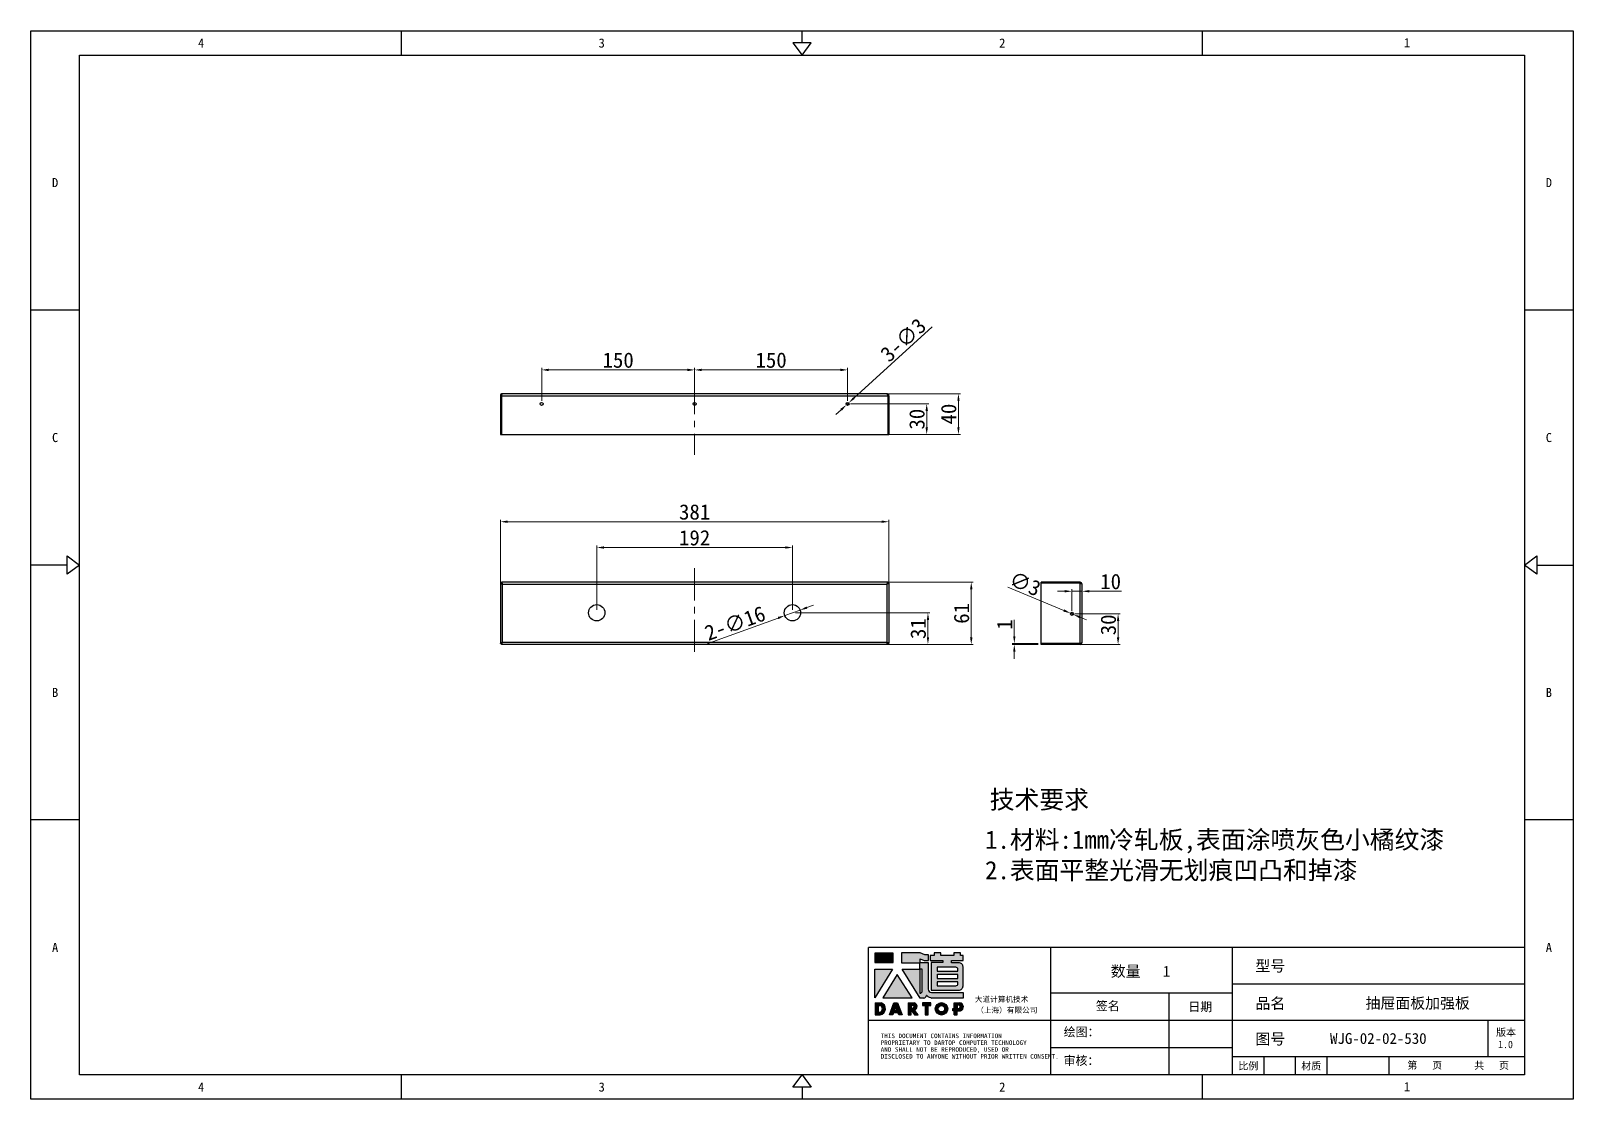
# Model space of a CAD drawing. Header units: millimetres. Extents: x 10653 to 40244, y 19163 to 29561.
# Drawn here: x 30677 to 32190, y 19630 to 20678 of the extents above; entities that cross this region are included whole.
import ezdxf
from ezdxf.enums import TextEntityAlignment as Align

# ---------------------------------------------------------------- set-up
doc = ezdxf.new("R2010")
doc.units = ezdxf.units.MM
doc.header["$PDSIZE"] = -1
doc.linetypes.add('CENTER', pattern=[50.8, 31.75, -6.35, 6.35, -6.35])
for name, color, linetype in [('02___PRT_ALL_AXES', 7, 'Continuous'), ('4', 7, 'Continuous'), ('print', 30, 'Continuous')]:
    doc.layers.add(name, color=color, linetype=linetype)
doc.layers.add('dim', color=2, linetype='Continuous', lineweight=9)
doc.styles.add('Dartop', font='')
doc.styles.add('hzHT', font='simhei.ttf')
doc.styles.get('Dartop').set_extended_font_data('FangSong_GB2312')
doc.dimstyles.new('3', dxfattribs={"dimtxt": 15, "dimasz": 7, "dimexe": 2, "dimexo": 3, "dimgap": 2, "dimtad": 1, "dimzin": 9, "dimdsep": 46, "dimtxsty": 'Standard', "dimcen": 1, "dimadec": 1, "dimazin": 2, "dimtfac": 0.5, "dimtmove": 0, "dimatfit": 3, "dimfxl": 0, "dimtolj": 1, "dimlwd": 9, "dimlwe": 9, "dimarcsym": 0})

# ---------------------------------------------------------------- blocks, each defined once
blk = doc.blocks.new('dadao')
for p, q in [((48, 19.2), (44.9, 10.4)), ((44.9, 10.4), (51.2, 10.4)), ((51.2, 10.4), (48, 19.2))]:
    blk.add_line(p, q)
for points in [[(41.8, 121.6), (41.8, 143.7), (-0.4, 143.7), (-0.4, 121.6), (41.8, 121.6)], [(104.8, 122), (104.8, 130.3), (114.1, 126.3), (124.2, 126.3), (124.2, 139.6), (115.9, 139.6), (105.1, 143.9), (61.5, 143.9)], [(61.7, 144), (61.7, 121.3), (103.9, 121.3)], [(113.4, 38.7), (105.1, 38.7), (63, 106.5), (103.9, 106.5), (103.9, 120.9), (103.9, 121.3)], [(109.7, 53.6), (109.7, 106.2), (104.3, 106.2), (104.3, 50.4), (106.6, 50.4)], [(144.6, 94.4), (144.6, 84.8), (192, 84.8), (192, 94.1), (144.9, 94.1)], [(120.2, 45), (119.5, 45), (119.5, 44.6)], [(0, 28), (0, 0), (11.8, 0)], [(0.1, 28), (14, 28)], [(7.1, 21.8), (7.1, 6.1), (12, 6.1)], [(7.1, 21.8), (11.4, 21.8)], [(76.8, 28.2), (76.8, 0), (84.1, 0), (84.1, 11.1), (91.6, -0.1), (100.3, -0.1), (91.7, 11.1)], [(76.8, 28.2), (90.6, 28.2)], [(84, 22.7), (84, 15.3), (87.2, 15.3)], [(84, 22.7), (87.3, 22.7)], [(183.7, 0), (183.7, 9.6), (180.6, 9.6), (180.6, 14.9), (183.8, 14.9), (183.8, 28.1), (196.1, 28.1), (196.5, 28.1)], [(183.7, 0), (190.9, 0), (190.9, 9.6), (198.8, 9.6)], [(194.9, 22.3), (190.8, 22.3), (190.8, 15), (194.4, 15)]]:
    blk.add_lwpolyline(points)
blk.add_lwpolyline([(137.1, 144.2), (137.1, 137.9), (128.3, 137.9), (128.3, 126.5), (157.3, 126.5), (157.3, 121.5), (130.3, 121.5), (130.3, 57.5), (194.4, 57.5, 0.414214), (204.4, 67.5), (204.4, 111.3, 0.414214), (194.4, 121.3), (177.5, 121.3), (177.5, 126.3), (204.7, 126.3), (204.7, 137.7), (198.2, 137.7), (198.2, 143.9), (183.3, 143.9), (183.3, 138), (153, 138), (153, 144.2), (137.1, 144.2)], format="xyb", close=True)
for points in [[(104.8, 122), (123.4, 122), (123.4, 60, 0.414214), (131.4, 52), (204.8, 52), (204.8, 39.1), (131.7, 39.1)], [(144.3, 110.8), (144.3, 101.8), (192.3, 101.8), (192.3, 105.5, 0.414214), (187.3, 110.5), (144.3, 110.5)], [(144.6, 77), (144.6, 67.5), (187.6, 67.5, 0.414214), (192.6, 72.5), (192.6, 76.4), (144.6, 76.4)]]:
    blk.add_lwpolyline(points, format="xyb")
for points in [[(-0.3, 106.2), (40.4, 106.2), (-0.3, 39.7), (-0.3, 106.2)], [(51.7, 94.1), (18.4, 39.3), (86.2, 39.3)], [(43.8, 28.2), (51.8, 28.2), (62.6, -0.1), (55, -0.1), (53.2, 5), (42.9, 5), (41.1, 0), (33.6, 0)], [(110, 28.1), (110, 21.9), (116, 21.9), (116, -0.1), (123.2, -0.1), (123.2, 22), (129.2, 22), (129.2, 28.1), (110, 28.1)]]:
    blk.add_lwpolyline(points, close=True)
for radius in [14.5, 7.44]:
    blk.add_circle((154.2, 14.2), radius)
for centre, radius, start, end in [((99.2, 60.7), 12.6, 305.6399, 325.969), ((111.6, 46.7), 8.19, 282.9811, 347.6627), ((136, 61.7), 22.9, 226.7358, 259.3209), ((8.5, 13.9), 8.49, 294.2143, 69.7177), ((9.6, 14.2), 14.4, 278.6604, 72.3203), ((86.4, 19), 3.8, 282.527, 76.7196), ((88.6, 19.4), 8.95, 290.6073, 77.2124), ((193.7, 18.7), 3.8, 280.9891, 72.5513), ((195.7, 18.6), 9.51, 288.8959, 85.2442)]:
    blk.add_arc(centre, radius, start, end)
blk = doc.blocks.new('*D246')
at = {"layer": 'Defpoints', "color": 0, "lineweight": 9, "transparency": 16777216}
for p in [(31328.4, 20345.2), (31178.4, 20311.9), (31328.4, 20311.9)]:
    blk.add_point(p, dxfattribs=at)
at = {"layer": 'dim', "color": 0, "lineweight": 9, "transparency": 16777216}
for p, q in [((31178.4, 20314.9), (31178.4, 20347.2)), ((31185.4, 20345.2), (31321.4, 20345.2)), ((31328.4, 20314.9), (31328.4, 20347.2))]:
    blk.add_line(p, q, dxfattribs=at)
for points in [[(31185.4, 20346.4), (31185.4, 20344), (31178.4, 20345.2)], [(31321.4, 20346.4), (31321.4, 20344), (31328.4, 20345.2)]]:
    blk.add_solid(points, dxfattribs=at)
at = {"layer": 'dim', "color": 0, "lineweight": 9, "transparency": 16777216, "insert": (31253.4, 20354.7), "char_height": 15, "attachment_point": 5}
blk.add_mtext('\\A1;150', dxfattribs=at)
blk = doc.blocks.new('*D247')
at = {"layer": 'Defpoints', "color": 0, "lineweight": 9, "transparency": 16777216}
for p in [(31478.4, 20345.2), (31328.4, 20331), (31478.4, 20311.9)]:
    blk.add_point(p, dxfattribs=at)
at = {"layer": 'dim', "color": 0, "lineweight": 9, "transparency": 16777216}
for p, q in [((31328.4, 20334), (31328.4, 20347.2)), ((31335.4, 20345.2), (31471.4, 20345.2)), ((31478.4, 20314.9), (31478.4, 20347.2))]:
    blk.add_line(p, q, dxfattribs=at)
for points in [[(31335.4, 20346.4), (31335.4, 20344), (31328.4, 20345.2)], [(31471.4, 20346.4), (31471.4, 20344), (31478.4, 20345.2)]]:
    blk.add_solid(points, dxfattribs=at)
at = {"layer": 'dim', "color": 0, "lineweight": 9, "transparency": 16777216, "insert": (31403.4, 20354.7), "char_height": 15, "attachment_point": 5}
blk.add_mtext('\\A1;150', dxfattribs=at)
blk = doc.blocks.new('*D248')
at = {"layer": 'Defpoints', "color": 0, "lineweight": 9, "transparency": 16777216}
for p in [(31708.4, 20128.1), (31698.4, 20106), (31708.4, 20106)]:
    blk.add_point(p, dxfattribs=at)
at = {"layer": 'dim', "color": 0, "lineweight": 9, "transparency": 16777216}
for p, q in [((31691.4, 20128.1), (31684.4, 20128.1)), ((31698.4, 20109), (31698.4, 20130.1)), ((31698.4, 20128.1), (31708.4, 20128.1)), ((31708.4, 20109), (31708.4, 20130.1)), ((31715.4, 20128.1), (31747.2, 20128.1))]:
    blk.add_line(p, q, dxfattribs=at)
for points in [[(31691.4, 20129.3), (31691.4, 20127), (31698.4, 20128.1)], [(31715.4, 20129.3), (31715.4, 20127), (31708.4, 20128.1)]]:
    blk.add_solid(points, dxfattribs=at)
at = {"layer": 'dim', "color": 0, "lineweight": 9, "transparency": 16777216, "insert": (31736.4, 20137.6), "char_height": 15, "attachment_point": 5}
blk.add_mtext('\\A1;10', dxfattribs=at)
blk = doc.blocks.new('*D249')
at = {"layer": 'Defpoints', "color": 0, "lineweight": 9, "transparency": 16777216}
for p in [(31698.4, 20106), (31698.4, 20076), (31743.7, 20076)]:
    blk.add_point(p, dxfattribs=at)
at = {"layer": 'dim', "color": 0, "lineweight": 9, "transparency": 16777216}
for p, q in [((31701.4, 20106), (31745.7, 20106)), ((31743.7, 20099), (31743.7, 20083)), ((31701.4, 20076), (31745.7, 20076))]:
    blk.add_line(p, q, dxfattribs=at)
for points in [[(31742.5, 20099), (31744.9, 20099), (31743.7, 20106)], [(31742.5, 20083), (31744.9, 20083), (31743.7, 20076)]]:
    blk.add_solid(points, dxfattribs=at)
at = {"layer": 'dim', "color": 0, "lineweight": 9, "transparency": 16777216, "insert": (31734.2, 20095.2), "char_height": 15, "attachment_point": 5, "rotation": 90}
blk.add_mtext('\\A1;30', dxfattribs=at)
blk = doc.blocks.new('*D250')
at = {"layer": 'Defpoints', "color": 0, "lineweight": 9, "transparency": 16777216}
for p in [(31424.4, 20171), (31232.4, 20107), (31424.4, 20107)]:
    blk.add_point(p, dxfattribs=at)
at = {"layer": 'dim', "color": 0, "lineweight": 9, "transparency": 16777216}
for p, q in [((31232.4, 20110), (31232.4, 20173)), ((31239.4, 20171), (31417.4, 20171)), ((31424.4, 20110), (31424.4, 20173))]:
    blk.add_line(p, q, dxfattribs=at)
for points in [[(31239.4, 20172.2), (31239.4, 20169.9), (31232.4, 20171)], [(31417.4, 20172.2), (31417.4, 20169.9), (31424.4, 20171)]]:
    blk.add_solid(points, dxfattribs=at)
at = {"layer": 'dim', "color": 0, "lineweight": 9, "transparency": 16777216, "insert": (31328.4, 20180.5), "char_height": 15, "attachment_point": 5}
blk.add_mtext('\\A1;192', dxfattribs=at)
blk = doc.blocks.new('*D251')
at = {"layer": 'Defpoints', "color": 0, "lineweight": 9, "transparency": 16777216}
for p in [(31424.4, 20107), (31424.4, 20076), (31557.2, 20076)]:
    blk.add_point(p, dxfattribs=at)
at = {"layer": 'dim', "color": 0, "lineweight": 9, "transparency": 16777216}
for p, q in [((31427.4, 20107), (31559.2, 20107)), ((31557.2, 20100), (31557.2, 20083)), ((31427.4, 20076), (31559.2, 20076))]:
    blk.add_line(p, q, dxfattribs=at)
for points in [[(31556.1, 20100), (31558.4, 20100), (31557.2, 20107)], [(31556.1, 20083), (31558.4, 20083), (31557.2, 20076)]]:
    blk.add_solid(points, dxfattribs=at)
at = {"layer": 'dim', "color": 0, "lineweight": 9, "transparency": 16777216, "insert": (31547.7, 20091.5), "char_height": 15, "attachment_point": 5, "rotation": 90}
blk.add_mtext('\\A1;31', dxfattribs=at)
blk = doc.blocks.new('*D252')
at = {"layer": 'Defpoints', "color": 0, "lineweight": 9, "transparency": 16777216}
for p in [(31518.9, 20196.3), (31137.9, 20128.1), (31518.9, 20128.1)]:
    blk.add_point(p, dxfattribs=at)
at = {"layer": 'dim', "color": 0, "lineweight": 9, "transparency": 16777216}
for p, q in [((31137.9, 20131.1), (31137.9, 20198.3)), ((31144.9, 20196.3), (31511.9, 20196.3)), ((31518.9, 20131.1), (31518.9, 20198.3))]:
    blk.add_line(p, q, dxfattribs=at)
for points in [[(31144.9, 20197.5), (31144.9, 20195.2), (31137.9, 20196.3)], [(31511.9, 20197.5), (31511.9, 20195.2), (31518.9, 20196.3)]]:
    blk.add_solid(points, dxfattribs=at)
at = {"layer": 'dim', "color": 0, "lineweight": 9, "transparency": 16777216, "insert": (31328.4, 20205.8), "char_height": 15, "attachment_point": 5}
blk.add_mtext('\\A1;381', dxfattribs=at)
blk = doc.blocks.new('*D253')
at = {"layer": 'Defpoints', "color": 0, "lineweight": 9, "transparency": 16777216}
for p in [(31416.8, 20104.3), (31431.9, 20109.7)]:
    blk.add_point(p, dxfattribs=at)
at = {"layer": 'dim', "color": 0, "lineweight": 9, "transparency": 16777216}
for p, q in [((31431.9, 20109.7), (31416.8, 20104.3)), ((31438.5, 20112.1), (31445, 20114.5)), ((31338.8, 20076), (31410.3, 20101.9))]:
    blk.add_line(p, q, dxfattribs=at)
for points in [[(31409.9, 20103), (31410.7, 20100.8), (31416.8, 20104.3)], [(31438.1, 20113.2), (31438.9, 20111), (31431.9, 20109.7)]]:
    blk.add_solid(points, dxfattribs=at)
at = {"layer": 'dim', "color": 0, "lineweight": 9, "transparency": 16777216, "insert": (31368, 20096.7), "char_height": 15, "attachment_point": 5, "rotation": 19.945}
blk.add_mtext('\\A1;2-∅16', dxfattribs=at)
blk = doc.blocks.new('*D254')
at = {"layer": 'Defpoints', "color": 0, "lineweight": 9, "transparency": 16777216}
for p in [(31697, 20106.6), (31699.8, 20105.4)]:
    blk.add_point(p, dxfattribs=at)
at = {"layer": 'dim', "color": 0, "lineweight": 9, "transparency": 16777216}
for p, q in [((31635.4, 20132.2), (31690.5, 20109.3)), ((31699.8, 20105.4), (31697, 20106.6)), ((31706.2, 20102.8), (31712.7, 20100.1))]:
    blk.add_line(p, q, dxfattribs=at)
for points in [[(31691, 20110.4), (31690.1, 20108.2), (31697, 20106.6)], [(31706.7, 20103.8), (31705.8, 20101.7), (31699.8, 20105.4)]]:
    blk.add_solid(points, dxfattribs=at)
at = {"layer": 'dim', "color": 0, "lineweight": 9, "transparency": 16777216, "insert": (31652.5, 20135.4), "char_height": 15, "attachment_point": 5, "rotation": 337.4207}
blk.add_mtext('\\A1;∅3', dxfattribs=at)
blk = doc.blocks.new('*D255')
at = {"layer": 'Defpoints', "color": 0, "lineweight": 9, "transparency": 16777216}
for p in [(31477.3, 20310.9), (31479.5, 20312.9)]:
    blk.add_point(p, dxfattribs=at)
at = {"layer": 'dim', "color": 0, "lineweight": 9, "transparency": 16777216}
for p, q in [((31561.2, 20387.5), (31484.6, 20317.6)), ((31472.1, 20306.2), (31466.9, 20301.4)), ((31477.3, 20310.9), (31479.5, 20312.9))]:
    blk.add_line(p, q, dxfattribs=at)
for points in [[(31483.9, 20318.5), (31485.4, 20316.8), (31479.5, 20312.9)], [(31471.3, 20307), (31472.9, 20305.3), (31477.3, 20310.9)]]:
    blk.add_solid(points, dxfattribs=at)
at = {"layer": 'dim', "color": 0, "lineweight": 9, "transparency": 16777216, "insert": (31533, 20374.6), "char_height": 15, "attachment_point": 5, "rotation": 42.3664}
blk.add_mtext('\\A1;3-∅3', dxfattribs=at)
blk = doc.blocks.new('*D256')
at = {"layer": 'Defpoints', "color": 0, "lineweight": 9, "transparency": 16777216}
for p in [(31478.4, 20311.9), (31478.4, 20281.9), (31556, 20281.9)]:
    blk.add_point(p, dxfattribs=at)
at = {"layer": 'dim', "color": 0, "lineweight": 9, "transparency": 16777216}
for p, q in [((31481.4, 20311.9), (31558, 20311.9)), ((31556, 20304.9), (31556, 20288.9)), ((31481.4, 20281.9), (31558, 20281.9))]:
    blk.add_line(p, q, dxfattribs=at)
for points in [[(31554.8, 20304.9), (31557.2, 20304.9), (31556, 20311.9)], [(31554.8, 20288.9), (31557.2, 20288.9), (31556, 20281.9)]]:
    blk.add_solid(points, dxfattribs=at)
at = {"layer": 'dim', "color": 0, "lineweight": 9, "transparency": 16777216, "insert": (31546.5, 20296.9), "char_height": 15, "attachment_point": 5, "rotation": 90}
blk.add_mtext('\\A1;30', dxfattribs=at)
blk = doc.blocks.new('*D257')
at = {"layer": 'Defpoints', "color": 0, "lineweight": 9, "transparency": 16777216}
for p in [(31512, 20321.9), (31512, 20281.9), (31587.1, 20281.9)]:
    blk.add_point(p, dxfattribs=at)
at = {"layer": 'dim', "color": 0, "lineweight": 9, "transparency": 16777216}
for p, q in [((31515, 20321.9), (31589.1, 20321.9)), ((31587.1, 20314.9), (31587.1, 20288.9)), ((31515, 20281.9), (31589.1, 20281.9))]:
    blk.add_line(p, q, dxfattribs=at)
for points in [[(31586, 20314.9), (31588.3, 20314.9), (31587.1, 20321.9)], [(31586, 20288.9), (31588.3, 20288.9), (31587.1, 20281.9)]]:
    blk.add_solid(points, dxfattribs=at)
at = {"layer": 'dim', "color": 0, "lineweight": 9, "transparency": 16777216, "insert": (31577.6, 20301.9), "char_height": 15, "attachment_point": 5, "rotation": 90}
blk.add_mtext('\\A1;40', dxfattribs=at)
blk = doc.blocks.new('*D258')
at = {"layer": 'Defpoints', "color": 0, "lineweight": 9, "transparency": 16777216}
for p in [(31641.9, 20077), (31668.4, 20077), (31668.4, 20076)]:
    blk.add_point(p, dxfattribs=at)
at = {"layer": 'dim', "color": 0, "lineweight": 9, "transparency": 16777216}
for p, q in [((31641.9, 20084), (31641.9, 20100)), ((31665.4, 20077), (31639.9, 20077)), ((31665.4, 20076), (31639.9, 20076)), ((31641.9, 20076), (31641.9, 20077)), ((31641.9, 20069), (31641.9, 20062))]:
    blk.add_line(p, q, dxfattribs=at)
for points in [[(31640.8, 20084), (31643.1, 20084), (31641.9, 20077)], [(31640.8, 20069), (31643.1, 20069), (31641.9, 20076)]]:
    blk.add_solid(points, dxfattribs=at)
at = {"layer": 'dim', "color": 0, "lineweight": 9, "transparency": 16777216, "insert": (31632.4, 20095.5), "char_height": 15, "attachment_point": 5, "rotation": 90}
blk.add_mtext('\\A1;1', dxfattribs=at)
blk = doc.blocks.new('*D259')
at = {"layer": 'Defpoints', "color": 0, "lineweight": 9, "transparency": 16777216}
for p in [(31510.8, 20137), (31599.7, 20137), (31509.8, 20076)]:
    blk.add_point(p, dxfattribs=at)
at = {"layer": 'dim', "color": 0, "lineweight": 9, "transparency": 16777216}
for p, q in [((31513.8, 20137), (31601.7, 20137)), ((31599.7, 20083), (31599.7, 20130)), ((31512.8, 20076), (31601.7, 20076))]:
    blk.add_line(p, q, dxfattribs=at)
for points in [[(31598.5, 20130), (31600.9, 20130), (31599.7, 20137)], [(31598.5, 20083), (31600.9, 20083), (31599.7, 20076)]]:
    blk.add_solid(points, dxfattribs=at)
at = {"layer": 'dim', "color": 0, "lineweight": 9, "transparency": 16777216, "insert": (31590.2, 20106.5), "char_height": 15, "attachment_point": 5, "rotation": 90}
blk.add_mtext('\\A1;61', dxfattribs=at)

msp = doc.modelspace()

# ---------------------------------------------------------------- hatches: boundary and pattern name
for points in [[(31523.003, 19773.365), (31505.194, 19773.365), (31505.194, 19764.06), (31523.003, 19764.06)], [(31522.43, 19757.55), (31505.242, 19757.55), (31505.242, 19729.487)], [(31527.194, 19752.458), (31513.144, 19729.3), (31541.754, 19729.3)], [(31559.92, 19724.562), (31551.789, 19724.562), (31551.789, 19721.982), (31554.326, 19721.982), (31554.326, 19712.687), (31557.364, 19712.687), (31557.364, 19721.989), (31559.92, 19721.989)]]:
    msp.add_hatch(color=0).paths.add_polyline_path(points)
h = msp.add_hatch(color=0)
h.paths.add_polyline_path([(31549.617, 19767.71), (31553.547, 19766.012), (31557.797, 19766.012), (31557.797, 19771.636), (31554.291, 19771.636), (31549.723, 19773.44), (31531.418, 19773.44), (31531.418, 19763.929), (31549.228, 19763.929), (31549.228, 19763.736), (31549.228, 19757.657), (31531.957, 19757.657), (31549.722, 19729.068), (31553.24, 19729.068, 0.27937482), (31555.808, 19731.565), (31555.808, 19731.697), (31556.118, 19731.697, 0.14314537), (31560.961, 19729.232), (31591.83, 19729.232), (31591.83, 19734.654), (31560.829, 19734.654, -0.41421356), (31557.453, 19738.031), (31557.453, 19764.229), (31549.617, 19764.229)])
h.paths.add_polyline_path([(31549.408, 19757.535), (31551.671, 19757.535), (31551.671, 19735.346, -0.08893574), (31550.36, 19733.997), (31549.4, 19733.997)], flags=16)
h = msp.add_hatch(color=0)
h.paths.add_polyline_path([(31591.777, 19770.849), (31589.03, 19770.849), (31589.03, 19773.462), (31582.752, 19773.462), (31582.752, 19770.98), (31569.935, 19770.98), (31569.935, 19773.592), (31563.223, 19773.592), (31563.223, 19770.931), (31559.514, 19770.931), (31559.514, 19766.115), (31571.754, 19766.115), (31571.754, 19763.984), (31560.348, 19763.984), (31560.348, 19737.012), (31587.425, 19737.012, 0.41421356), (31591.646, 19741.233), (31591.646, 19759.704, 0.41421356), (31587.425, 19763.925), (31580.267, 19763.925), (31580.267, 19766.015), (31591.777, 19766.015)])
h.paths.add_polyline_path([(31584.435, 19759.352, -0.41421356), (31586.545, 19757.242), (31586.545, 19755.694), (31566.273, 19755.694), (31566.273, 19759.352)], flags=16)
h.paths.add_polyline_path([(31586.414, 19752.428), (31586.414, 19748.509), (31566.404, 19748.509), (31566.404, 19752.428)], flags=16)
h.paths.add_polyline_path([(31586.676, 19744.982), (31586.676, 19743.303, -0.41421356), (31584.565, 19741.193), (31566.404, 19741.193), (31566.404, 19744.982)], flags=16)
h = msp.add_hatch(color=0)
h.paths.add_polyline_path([(31511.265, 19724.52), (31505.368, 19724.52), (31505.368, 19712.722), (31510.334, 19712.722, 0.79301591)])
h.paths.add_polyline_path([(31510.422, 19715.306), (31508.36, 19715.306), (31508.36, 19721.936), (31510.194, 19721.936, -0.67136089)], flags=16)
h = msp.add_hatch(color=0)
h.paths.add_polyline_path([(31527.238, 19724.617), (31523.873, 19724.617), (31519.546, 19712.709), (31522.733, 19712.709), (31523.483, 19714.82), (31527.802, 19714.82), (31528.568, 19712.684), (31531.781, 19712.684)])
h.paths.add_polyline_path([(31526.976, 19717.094), (31524.301, 19717.094), (31525.614, 19720.836)], flags=16)
h = msp.add_hatch(color=0)
h.paths.add_polyline_path([(31543.596, 19724.608), (31537.796, 19724.608), (31537.796, 19712.703), (31540.861, 19712.703), (31540.861, 19717.423), (31544.011, 19712.66), (31547.714, 19712.66), (31544.089, 19717.393, 0.74405494)])
h.paths.add_polyline_path([(31540.833, 19719.185), (31540.833, 19722.311), (31542.203, 19722.311, -0.79680897), (31542.182, 19719.185)], flags=16)
h = msp.add_hatch(color=0)
h.paths.add_polyline_path([(31564.34, 19718.698, 1), (31576.565, 19718.698, 1)])
h.paths.add_polyline_path([(31573.593, 19718.698, -1), (31567.313, 19718.698, -1)], flags=16)
h = msp.add_hatch(color=0)
h.paths.add_polyline_path([(31588.291, 19724.58), (31588.116, 19724.58), (31582.946, 19724.58), (31582.946, 19719.024), (31581.574, 19719.024), (31581.574, 19716.769), (31582.923, 19716.769), (31582.923, 19712.724), (31585.942, 19712.724), (31585.942, 19716.784), (31589.258, 19716.784, 0.81230381)])
h.paths.add_polyline_path([(31585.897, 19719.039), (31585.897, 19722.147), (31587.614, 19722.147, -0.77821343), (31587.439, 19719.039)], flags=16)

# ---------------------------------------------------------------- linework, layer by layer
at = {"color": 0}
for p, q in [((31040.844, 20653.885), (31040.844, 20677.694)), ((31433.697, 20665.79), (31433.697, 20677.694)), ((31826.55, 20653.885), (31826.55, 20677.694)), ((30725.026, 19653.896), (30725.026, 20653.885)), ((30725.026, 20653.885), (32142.368, 20653.885)), ((32142.368, 20653.885), (32142.368, 19653.896)), ((30725.026, 20403.888), (30677.407, 20403.888)), ((32189.987, 20403.888), (32142.368, 20403.888)), ((30713.121, 20153.89), (30677.407, 20153.89)), ((32154.273, 20153.89), (32189.987, 20153.89)), ((30725.026, 19903.893), (30677.407, 19903.893)), ((32189.987, 19903.893), (32142.368, 19903.893)), ((32142.368, 19778.894), (31498.795, 19778.894)), ((31498.795, 19653.896), (31498.795, 19778.894)), ((31677.365, 19778.894), (31677.365, 19653.896)), ((31855.934, 19653.896), (31855.934, 19778.894)), ((31855.934, 19743.18), (32142.368, 19743.18)), ((31677.365, 19734.252), (31855.934, 19734.252)), ((31793.435, 19734.252), (31793.435, 19653.896)), ((31498.795, 19707.466), (31677.365, 19707.466)), ((31677.365, 19707.466), (32142.368, 19707.466)), ((32106.654, 19671.753), (32106.654, 19707.466)), ((31677.365, 19680.681), (31855.934, 19680.681)), ((31855.934, 19671.753), (32142.368, 19671.753)), ((31886.8, 19653.896), (31886.8, 19671.753)), ((31917.665, 19653.896), (31917.665, 19671.753)), ((31948.783, 19653.896), (31948.783, 19671.753)), ((32009.424, 19653.896), (32009.424, 19671.753)), ((32142.368, 19653.896), (30725.026, 19653.896)), ((31040.844, 19630.086), (31040.844, 19653.896)), ((31826.55, 19630.086), (31826.55, 19653.896)), ((31433.697, 19641.991), (31433.697, 19630.086))]:
    msp.add_line(p, q, dxfattribs=at)
at = {"color": 7, "linetype": 'Continuous'}
for p, q in [((31137.861, 20319.888), (31137.861, 20281.888)), ((31137.861, 20319.888), (31518.861, 20319.888)), ((31138.861, 20319.888), (31138.861, 20281.888)), ((31516.861, 20321.888), (31139.861, 20321.888)), ((31517.861, 20319.888), (31517.861, 20281.888)), ((31518.861, 20319.888), (31518.861, 20281.888)), ((31137.861, 20281.888), (31518.861, 20281.888)), ((31137.861, 20136.02), (31137.861, 20077.02)), ((31138.861, 20136.02), (31137.861, 20136.02)), ((31138.861, 20136.02), (31138.861, 20137.02)), ((31517.861, 20137.02), (31138.861, 20137.02)), ((31139.861, 20078.02), (31139.861, 20135.02)), ((31139.861, 20135.02), (31516.861, 20135.02)), ((31516.861, 20135.02), (31516.861, 20078.02)), ((31517.861, 20136.02), (31517.861, 20137.02)), ((31517.861, 20136.02), (31518.861, 20136.02)), ((31518.861, 20136.02), (31518.861, 20077.02)), ((31668.39, 20076.02), (31668.39, 20137.02)), ((31706.39, 20137.02), (31668.39, 20137.02)), ((31706.39, 20136.02), (31668.39, 20136.02)), ((31706.39, 20076.02), (31706.39, 20137.02)), ((31708.39, 20078.02), (31708.39, 20135.02)), ((31138.861, 20077.02), (31137.861, 20077.02)), ((31138.861, 20077.02), (31138.861, 20076.02)), ((31517.861, 20076.02), (31138.861, 20076.02)), ((31516.861, 20078.02), (31139.861, 20078.02)), ((31517.861, 20077.02), (31518.861, 20077.02)), ((31517.861, 20077.02), (31517.861, 20076.02)), ((31706.39, 20077.02), (31668.39, 20077.02)), ((31706.39, 20076.02), (31668.39, 20076.02))]:
    msp.add_line(p, q, dxfattribs=at)
at = {"color": 0}
for points in [[(31433.697, 20653.885), (31442.625, 20665.79), (31424.768, 20665.79), (31433.697, 20653.885)], [(30725.026, 20153.89), (30713.121, 20144.962), (30713.121, 20162.819), (30725.026, 20153.89)], [(32142.368, 20153.89), (32154.273, 20162.819), (32154.273, 20144.962), (32142.368, 20153.89)], [(31433.697, 19653.896), (31442.625, 19641.991), (31424.768, 19641.991), (31433.697, 19653.896)]]:
    msp.add_lwpolyline(points, close=True, dxfattribs=at)
at = {"color": 7, "linetype": 'Continuous'}
for centre in [(31178.361, 20311.888), (31328.361, 20311.888), (31478.361, 20311.888), (31698.39, 20106.02)]:
    msp.add_circle(centre, 1.5, dxfattribs=at)
for centre, start, end in [((31139.861, 20319.888), 90, 180), ((31516.861, 20319.888), 0, 90), ((31706.39, 20135.02), 0, 90), ((31706.39, 20078.02), 270, 0)]:
    msp.add_arc(centre, 2, start, end, dxfattribs=at)
at = {"color": 3, "linetype": 'Continuous'}
for centre, start, end in [((31139.861, 20319.888), 145.36898, 180), ((31516.861, 20319.888), 0, 34.63102), ((31706.39, 20135.02), 55.36898, 90), ((31706.39, 20078.02), 270, 304.63102)]:
    msp.add_arc(centre, 1, start, end, dxfattribs=at)
at = {"color": 7, "linetype": 'Continuous'}
for points, knots in [([(31138.861, 20319.888), (31138.942, 20320.144), (31139.06, 20320.517), (31139.229, 20320.988), (31139.35, 20321.288), (31139.474, 20321.539), (31139.611, 20321.757), (31139.763, 20321.888), (31139.861, 20321.888)], [0, 0, 0, 0, 0.35085223, 0.5110664, 0.65392222, 0.77522264, 0.87245002, 1, 1, 1, 1]), ([(31517.861, 20319.888), (31517.78, 20320.144), (31517.661, 20320.517), (31517.493, 20320.988), (31517.371, 20321.288), (31517.248, 20321.539), (31517.111, 20321.757), (31516.959, 20321.888), (31516.861, 20321.888)], [0, 0, 0, 0, 0.35085223, 0.5110664, 0.65392222, 0.77522264, 0.87245002, 1, 1, 1, 1]), ([(31137.861, 20136.02), (31137.861, 20135.922), (31137.992, 20135.77), (31138.211, 20135.633), (31138.461, 20135.509), (31138.761, 20135.388), (31139.233, 20135.219), (31139.605, 20135.101), (31139.861, 20135.02)], [0, 0, 0, 0, 0.12754998, 0.22477736, 0.34607778, 0.4889336, 0.64914777, 1, 1, 1, 1]), ([(31138.861, 20137.02), (31138.959, 20137.02), (31139.111, 20136.889), (31139.248, 20136.67), (31139.371, 20136.42), (31139.493, 20136.12), (31139.661, 20135.648), (31139.78, 20135.276), (31139.861, 20135.02)], [0, 0, 0, 0, 0.12754998, 0.22477736, 0.34607778, 0.4889336, 0.64914777, 1, 1, 1, 1]), ([(31517.861, 20137.02), (31517.763, 20137.02), (31517.611, 20136.889), (31517.474, 20136.67), (31517.35, 20136.42), (31517.229, 20136.12), (31517.06, 20135.648), (31516.942, 20135.276), (31516.861, 20135.02)], [0, 0, 0, 0, 0.12754998, 0.22477736, 0.34607778, 0.4889336, 0.64914777, 1, 1, 1, 1]), ([(31518.861, 20136.02), (31518.861, 20135.922), (31518.73, 20135.77), (31518.511, 20135.633), (31518.261, 20135.509), (31517.961, 20135.388), (31517.489, 20135.219), (31517.117, 20135.101), (31516.861, 20135.02)], [0, 0, 0, 0, 0.12754998, 0.22477736, 0.34607778, 0.4889336, 0.64914777, 1, 1, 1, 1]), ([(31706.39, 20136.02), (31706.646, 20135.939), (31707.019, 20135.82), (31707.49, 20135.652), (31707.79, 20135.53), (31708.041, 20135.407), (31708.259, 20135.27), (31708.39, 20135.117), (31708.39, 20135.02)], [0, 0, 0, 0, 0.35085223, 0.5110664, 0.65392222, 0.77522264, 0.87245002, 1, 1, 1, 1]), ([(31137.861, 20077.02), (31137.861, 20077.117), (31137.992, 20077.27), (31138.211, 20077.407), (31138.461, 20077.53), (31138.761, 20077.652), (31139.233, 20077.82), (31139.605, 20077.939), (31139.861, 20078.02)], [0, 0, 0, 0, 0.12754998, 0.22477736, 0.34607778, 0.4889336, 0.64914777, 1, 1, 1, 1]), ([(31138.861, 20076.02), (31138.959, 20076.02), (31139.111, 20076.151), (31139.248, 20076.37), (31139.371, 20076.62), (31139.493, 20076.92), (31139.661, 20077.392), (31139.78, 20077.764), (31139.861, 20078.02)], [0, 0, 0, 0, 0.12754998, 0.22477736, 0.34607778, 0.4889336, 0.64914777, 1, 1, 1, 1]), ([(31517.861, 20076.02), (31517.763, 20076.02), (31517.611, 20076.151), (31517.474, 20076.37), (31517.35, 20076.62), (31517.229, 20076.92), (31517.06, 20077.392), (31516.942, 20077.764), (31516.861, 20078.02)], [0, 0, 0, 0, 0.12754998, 0.22477736, 0.34607778, 0.4889336, 0.64914777, 1, 1, 1, 1]), ([(31518.861, 20077.02), (31518.861, 20077.117), (31518.73, 20077.27), (31518.511, 20077.407), (31518.261, 20077.53), (31517.961, 20077.652), (31517.489, 20077.82), (31517.117, 20077.939), (31516.861, 20078.02)], [0, 0, 0, 0, 0.12754998, 0.22477736, 0.34607778, 0.4889336, 0.64914777, 1, 1, 1, 1]), ([(31706.39, 20077.02), (31706.646, 20077.101), (31707.019, 20077.219), (31707.49, 20077.388), (31707.79, 20077.509), (31708.041, 20077.633), (31708.259, 20077.77), (31708.39, 20077.922), (31708.39, 20078.02)], [0, 0, 0, 0, 0.35085223, 0.5110664, 0.65392222, 0.77522264, 0.87245002, 1, 1, 1, 1])]:
    msp.add_open_spline(points, degree=3, knots=knots, dxfattribs=at)
at = {"color": 3, "linetype": 'Continuous'}
for points in [[(31138.861, 20136.02), (31138.861, 20135.827), (31139.107, 20135.534), (31139.487, 20135.259), (31139.732, 20135.102), (31139.861, 20135.02)], [(31138.861, 20136.02), (31139.054, 20136.02), (31139.346, 20135.774), (31139.622, 20135.394), (31139.779, 20135.148), (31139.861, 20135.02)], [(31517.861, 20136.02), (31517.668, 20136.02), (31517.375, 20135.774), (31517.1, 20135.394), (31516.943, 20135.148), (31516.861, 20135.02)], [(31517.861, 20136.02), (31517.861, 20135.827), (31517.615, 20135.534), (31517.235, 20135.259), (31516.989, 20135.102), (31516.861, 20135.02)], [(31138.861, 20077.02), (31138.861, 20077.213), (31139.107, 20077.505), (31139.487, 20077.781), (31139.732, 20077.938), (31139.861, 20078.02)], [(31138.861, 20077.02), (31139.054, 20077.02), (31139.346, 20077.266), (31139.622, 20077.646), (31139.779, 20077.891), (31139.861, 20078.02)], [(31517.861, 20077.02), (31517.668, 20077.02), (31517.375, 20077.266), (31517.1, 20077.646), (31516.943, 20077.891), (31516.861, 20078.02)], [(31517.861, 20077.02), (31517.861, 20077.213), (31517.615, 20077.505), (31517.235, 20077.781), (31516.989, 20077.938), (31516.861, 20078.02)]]:
    msp.add_open_spline(points, degree=3, knots=[0, 0, 0, 0, 0.40069871, 0.68391782, 1, 1, 1, 1], dxfattribs=at)
at = {"layer": '02___PRT_ALL_AXES', "color": 7, "linetype": 'Continuous'}
for centre in [(31232.361, 20107.02), (31424.361, 20107.02)]:
    msp.add_circle(centre, 8, dxfattribs=at)
at = {"layer": 'dim', "linetype": 'CENTER', "lineweight": 9}
for p, q in [((31328.361, 20333.46), (31328.361, 20262.072)), ((31328.361, 20150.918), (31328.361, 20068.748))]:
    msp.add_line(p, q, dxfattribs=at)
at = {"layer": 'print'}
msp.add_lwpolyline([(30677.407, 20677.694), (32189.987, 20677.694), (32189.987, 19630.086), (30677.407, 19630.086)], close=True, dxfattribs=at)

# ---------------------------------------------------------------- block references
at = {"color": 0, "xscale": 0.4220734664403666, "yscale": 0.4220734664403666, "zscale": 0.4220734664403666}
msp.add_blockref('dadao', (31505.368, 19712.722), dxfattribs=at)

# ---------------------------------------------------------------- texts
at = {"color": 0}
for s, height, style, p in [('4', 8.928, 'Dartop', (30844.417, 20665.79)), ('3', 8.928, 'Dartop', (31237.27, 20665.79)), ('2', 8.928, 'Dartop', (31630.123, 20665.79)), ('1', 8.928, 'Dartop', (32027.046, 20666.073)), ('D', 8.928, 'Dartop', (30701.216, 20528.886)), ('D', 8.928, 'Dartop', (32166.177, 20528.886)), ('C', 8.928, 'Dartop', (30701.216, 20278.889)), ('C', 8.928, 'Dartop', (32166.177, 20278.889)), ('B', 8.928, 'Dartop', (30701.216, 20028.892)), ('B', 8.928, 'Dartop', (32166.177, 20028.892)), ('A', 8.928, 'Dartop', (30701.216, 19778.894)), ('A', 8.928, 'Dartop', (32166.177, 19778.894)), ('数量   1', 10.7142, 'hzHT', (31765.689, 19755.48)), ('型号', 10.7142, 'hzHT', (31892.993, 19760.725)), ('签名', 8.5713, 'hzHT', (31733.604, 19721.44)), ('日期', 8.5713, 'hzHT', (31824.237, 19720.561)), ('品名', 10.7142, 'hzHT', (31892.993, 19724.057)), ('抽屉面板加强板', 10.7142, 'hzHT', (32037.532, 19724.259)), ('图号', 10.7142, 'hzHT', (31892.993, 19689.144)), ('WJG-02-02-530', 10.71417, 'hzHT', (31998.915, 19689.61)), ('版本', 7.1428, 'hzHT', (32124.167, 19695.615)), ('1.0', 7.1428, 'hzHT', (32123.63, 19683.684)), ('比例', 7.1428, 'hzHT', (31871.44, 19662.638)), ('材质', 7.1428, 'hzHT', (31933.061, 19662.638)), ('第   页', 7.1428, 'hzHT', (32044.454, 19663.379)), ('共   页', 7.1428, 'hzHT', (32110.067, 19663.119)), ('4', 8.928, 'Dartop', (30844.417, 19641.991)), ('3', 8.928, 'Dartop', (31237.27, 19641.991)), ('2', 8.928, 'Dartop', (31630.123, 19641.991)), ('1', 8.928, 'Dartop', (32027.046, 19642.274))]:
    msp.add_text(s, height=height, dxfattribs=dict(at, style=style)).set_placement(p, align=Align.MIDDLE_CENTER)
at = {"color": 0, "style": 'hzHT'}
msp.add_text('技术要求', height=17.857, dxfattribs=at).set_placement((31666.453, 19932.809), align=Align.TOP_CENTER)
for s, p in [('1.材料:1mm冷轧板,表面涂喷灰色小橘纹漆 ', (31613.236, 19893.467)), ('2.表面平整光滑无划痕凹凸和掉漆', (31613.236, 19863.542))]:
    msp.add_text(s, height=17.85695, dxfattribs=at).set_placement(p, align=Align.TOP_LEFT)
for s, height, p in [('THIS DOCUMENT CONTAINS INFORMATION', 4.46424, (31510.848, 19689.922)), ('绘图：', 8.5713, (31690.334, 19691.681)), ('AND SHALL NOT BE REPRODUCED, USED OR', 4.46424, (31510.848, 19676.53)), ('PROPRIETARY TO DARTOP COMPUTER TECHNOLOGY', 4.46424, (31510.848, 19683.226)), ('DISCLOSED TO ANYONE WITHOUT PRIOR WRITTEN CONSENT.', 4.46424, (31510.848, 19669.833)), ('审核：', 8.5713, (31690.228, 19663.554))]:
    msp.add_text(s, height=height, dxfattribs=at).set_placement(p)
at = {"layer": '4', "color": 0, "style": 'hzHT'}
for s, p in [('大道计算机技术', (31603.181, 19725.381)), ('（上海）有限公司', (31604.528, 19714.704))]:
    msp.add_text(s, height=5.3571, dxfattribs=at).set_placement(p)

# ---------------------------------------------------------------- dimensions: what is measured, and where the dimension line sits
at = {"layer": 'dim', "lineweight": 9}
dim = msp.add_diameter_dim_2p(p1=(31477.253, 20310.877), p2=(31479.469, 20312.899), text='3-<>', dimstyle='3', dxfattribs=at)
dim.commit()
dim.dimension.update_dxf_attribs({"geometry": '*D255', "text_midpoint": (31539.429, 20367.586), "dimtype": 163})
for base, p1, p2, picture, middle in [((31328.361, 20345.194), (31178.361, 20311.888), (31328.361, 20311.888), '*D246', (31253.361, 20354.694)), ((31478.361, 20345.194), (31328.361, 20331.041), (31478.361, 20311.888), '*D247', (31403.361, 20354.694)), ((31518.861, 20196.343), (31137.861, 20128.113), (31518.861, 20128.113), '*D252', (31328.361, 20205.843)), ((31424.361, 20171.045), (31232.361, 20107.02), (31424.361, 20107.02), '*D250', (31328.361, 20180.545))]:
    dim = msp.add_linear_dim(base=base, p1=p1, p2=p2, dimstyle='3', dxfattribs=at)
    dim.commit()
    dim.dimension.update_dxf_attribs({"geometry": picture, "text_midpoint": middle})
for base, p1, p2, picture, middle in [((31587.137, 20281.888), (31511.963, 20321.888), (31511.963, 20281.888), '*D257', (31577.637, 20301.888)), ((31556.002, 20281.888), (31478.361, 20311.888), (31478.361, 20281.888), '*D256', (31546.502, 20296.888)), ((31599.688, 20137.02), (31509.793, 20076.02), (31510.783, 20137.02), '*D259', (31590.188, 20106.52)), ((31557.241, 20076.02), (31424.361, 20107.02), (31424.361, 20076.02), '*D251', (31547.741, 20091.52)), ((31641.921, 20077.02), (31668.39, 20076.02), (31668.39, 20077.02), '*D258', (31632.421, 20095.52))]:
    dim = msp.add_linear_dim(base=base, p1=p1, p2=p2, angle=90, dimstyle='3', dxfattribs=at)
    dim.commit()
    dim.dimension.update_dxf_attribs({"geometry": picture, "text_midpoint": middle})
dim = msp.add_diameter_dim_2p(p1=(31699.775, 20105.444), p2=(31697.005, 20106.596), dimstyle='3', dxfattribs=at)
dim.commit()
dim.dimension.update_dxf_attribs({"geometry": '*D254', "text_midpoint": (31648.83, 20126.629), "dimtype": 163})
dim = msp.add_linear_dim(base=(31708.39, 20128.119), p1=(31698.39, 20106.02), p2=(31708.39, 20106.02), dimstyle='3', dxfattribs=at)
dim.commit()
dim.dimension.update_dxf_attribs({"geometry": '*D248', "text_midpoint": (31736.446, 20128.119), "dimtype": 160})
dim = msp.add_diameter_dim_2p(p1=(31431.881, 20109.749), p2=(31416.841, 20104.291), text='2-<>', dimstyle='3', dxfattribs=at)
dim.commit()
dim.dimension.update_dxf_attribs({"geometry": '*D253', "text_midpoint": (31368.009, 20096.677)})
dim = msp.add_linear_dim(base=(31743.701, 20076.02), p1=(31698.39, 20106.02), p2=(31698.39, 20076.02), angle=90, dimstyle='3', dxfattribs=at)
dim.commit()
dim.dimension.update_dxf_attribs({"geometry": '*D249', "text_midpoint": (31743.701, 20095.203), "dimtype": 160})

doc.saveas('drawing.dxf')
